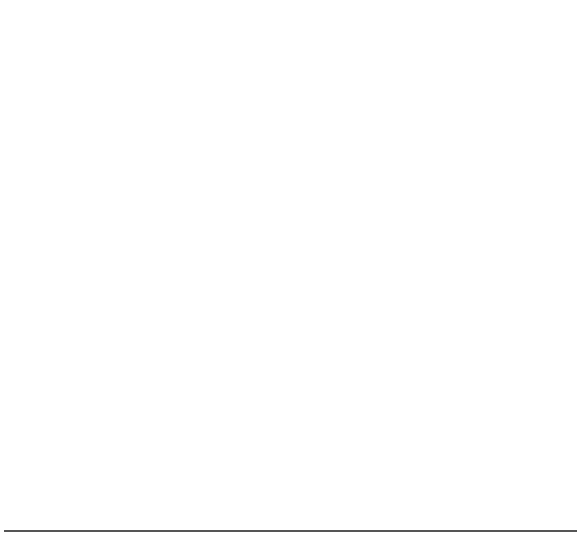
# Model space of a CAD drawing. Header units: millimetres. Extents: x 113490 to 142599, y -20467 to 115.
# Drawn here: x 138211.4 to 138310.2, y -7404.6 to -7310.8 of the extents above; entities that cross this region are included whole.
import ezdxf

# ---------------------------------------------------------------- set-up
doc = ezdxf.new("R2010")
doc.units = ezdxf.units.MM
doc.layers.add('DV2_0', color=7, linetype='Continuous')
doc.styles.get("Standard").update_dxf_attribs({"font": 'msyh.ttf'})
doc.dimstyles.new('ISO-25', dxfattribs={"dimtxt": 2.5, "dimasz": 2.5, "dimexe": 1.25, "dimexo": 0.625, "dimtad": 1, "dimtxsty": 'Standard', "dimcen": 2.5, "dimadec": 0, "dimazin": 0, "dimtfac": 1, "dimtmove": 0, "dimatfit": 3, "dimfxl": 1, "dimarcsym": 0})

# ---------------------------------------------------------------- blocks, each defined once
blk = doc.blocks.new('*D16')
at = {"color": 0, "lineweight": -2}
for p, q in [((137075.037, -7126.863), (137075.037, -8732.78)), ((139355.037, -7126.863), (139355.037, -8732.78)), ((137135.037, -8702.78), (139295.037, -8702.78))]:
    blk.add_line(p, q, dxfattribs=at)
at = {"color": 0}
for points in [[(137135.037, -8692.78), (137135.037, -8712.78), (137075.037, -8702.78)], [(139295.037, -8692.78), (139295.037, -8712.78), (139355.037, -8702.78)]]:
    blk.add_solid(points, dxfattribs=at)
at = {"layer": 'Defpoints', "color": 0}
for p in [(137075.037, -7125.863), (139355.037, -7125.863), (139355.037, -8702.78)]:
    blk.add_point(p, dxfattribs=at)
at = {"color": 0, "insert": (138215.037, -8656.941), "char_height": 50, "attachment_point": 5}
blk.add_mtext('2270', dxfattribs=at)

msp = doc.modelspace()

# ---------------------------------------------------------------- linework, layer by layer
at = {"layer": 'DV2_0', "color": 7, "linetype": 'Continuous', "lineweight": 20}
msp.add_line((137216.027, -7402.77), (139214.027, -7402.77), dxfattribs=at)

# ---------------------------------------------------------------- dimensions: what is measured, and where the dimension line sits
at = {"color": 1}
dim = msp.add_linear_dim(base=(139355.037, -8702.78), p1=(137075.037, -7125.863), p2=(139355.037, -7125.863), text='2270', dimstyle='ISO-25', override={"dimtxt": 50, "dimasz": 60, "dimexe": 30, "dimexo": 1, "dimgap": 20, "dimdec": 0}, dxfattribs=at)
dim.commit()
dim.dimension.update_dxf_attribs({"geometry": '*D16', "text_midpoint": (138215.037, -8656.941)})

doc.saveas('drawing.dxf')
